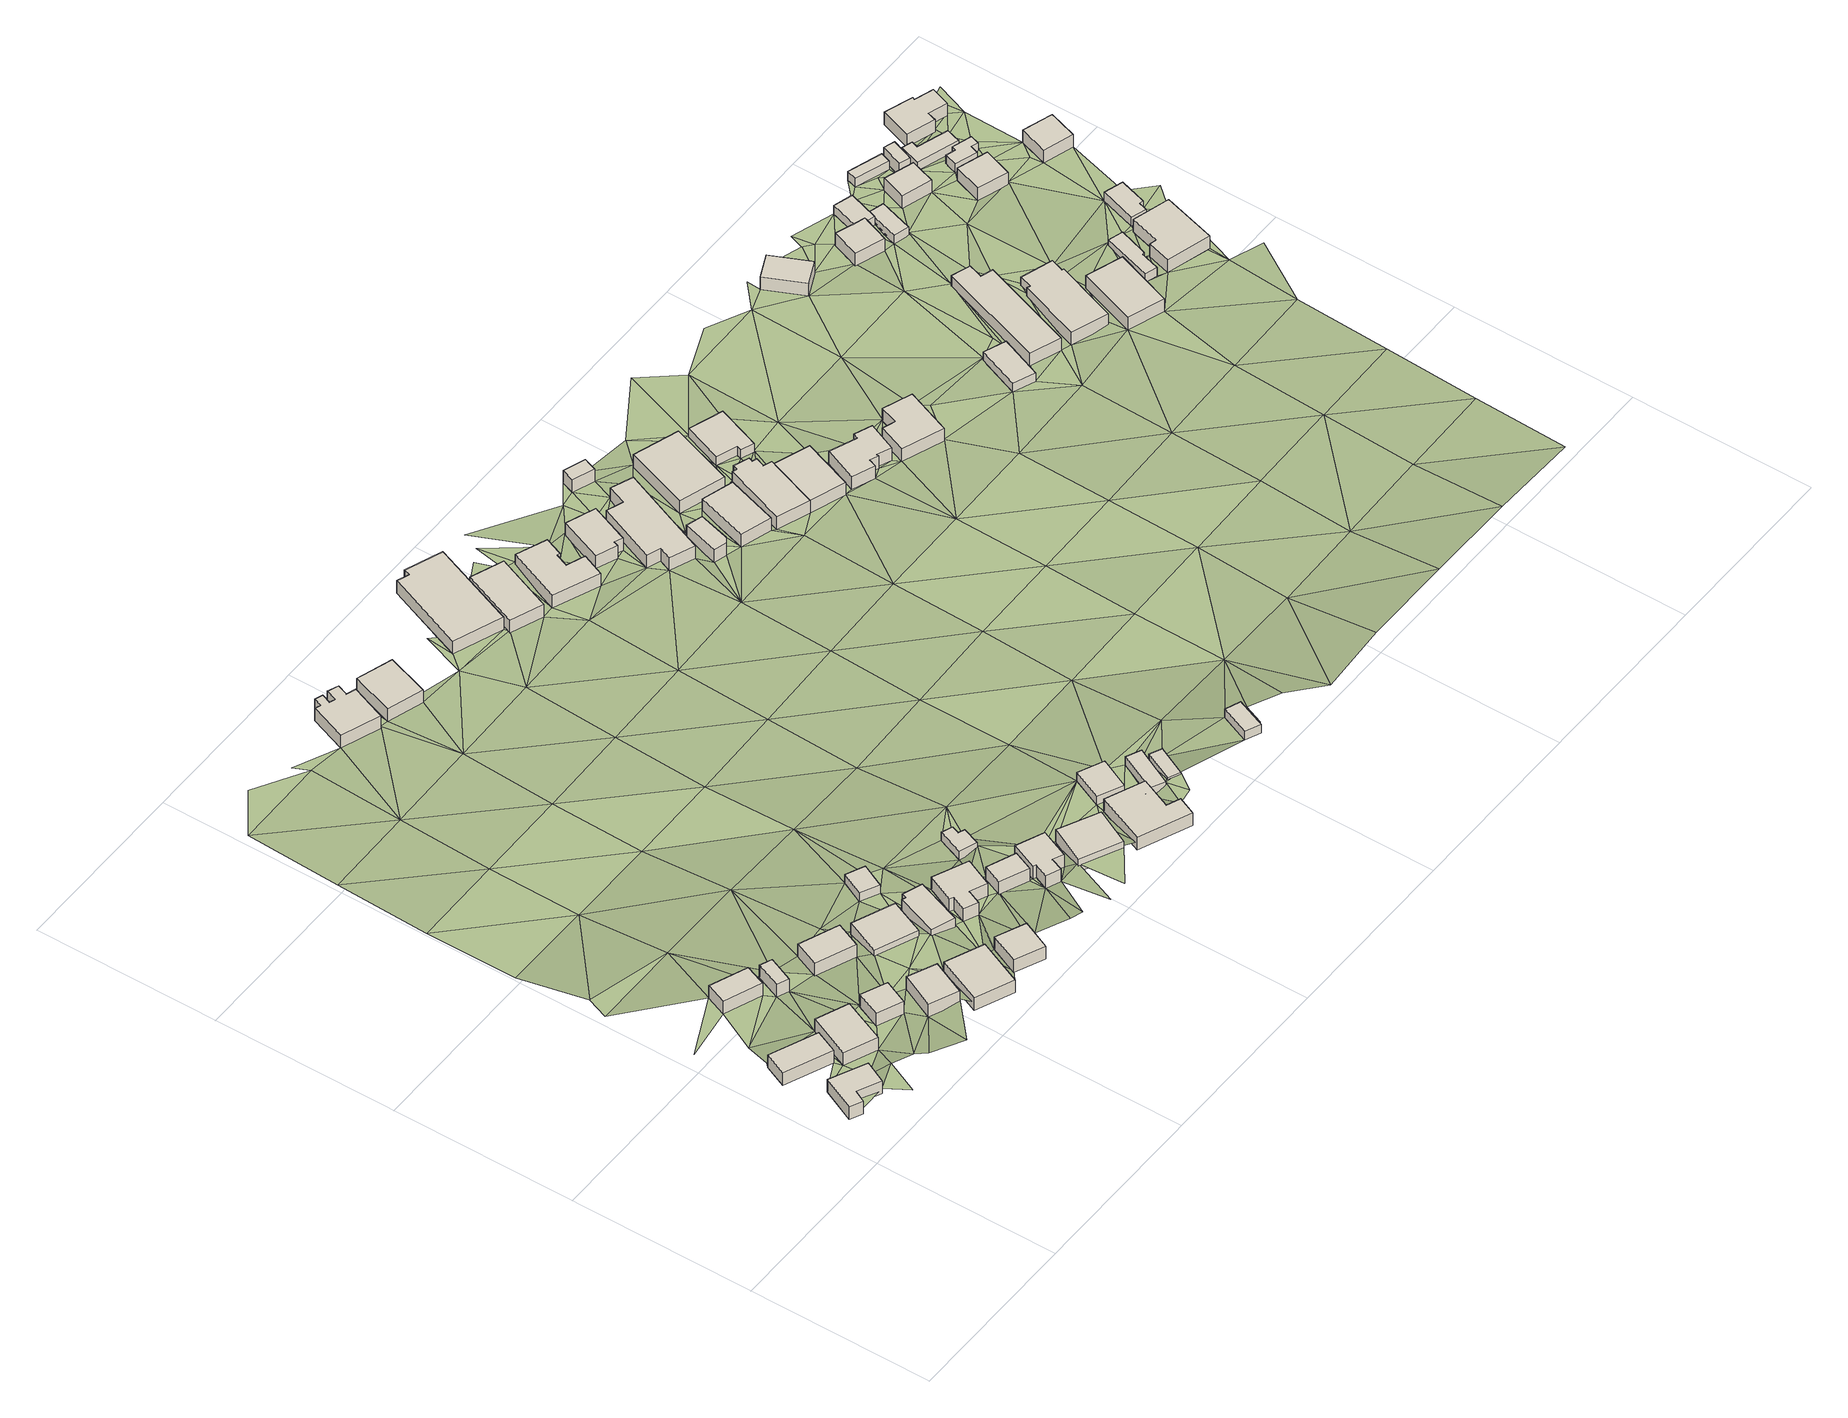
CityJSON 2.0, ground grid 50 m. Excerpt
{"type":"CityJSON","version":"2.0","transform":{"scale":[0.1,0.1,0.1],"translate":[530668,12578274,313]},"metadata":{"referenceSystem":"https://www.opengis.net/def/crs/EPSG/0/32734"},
"CityObjects":{
"building1":{"type":"Building","attributes":{"address":"37 Liedeman Street Mamre 7347 Cape Town","building":"house","building:levels":"1","building_height":4.1,"plus_code":"4FRWFFQF+PRJ","ground_height":181.55,"roof_height":185.65},"geometry":[{"type":"Solid","lod":"1","boundaries":[[[[0,1,2,3]],[[1,4,5,2]],[[4,6,7,5]],[[6,8,9,7]],[[8,10,11,9]],[[10,0,3,11]],[[3,2,5,7,9,11]],[[10,8,6,4,1,0]]]]}]},
"building2":{"type":"Building","attributes":{"address":"Kaap Street Mamre 7347 Cape Town","building":"garage","building:levels":"1","building_height":4.1,"plus_code":"4FRWFFQF+QRR","ground_height":181.55,"roof_height":185.65},"geometry":[{"type":"Solid","lod":"1","boundaries":[[[[12,13,14,15]],[[13,16,17,14]],[[16,18,19,17]],[[18,12,15,19]],[[15,14,17,19]],[[18,16,13,12]]]]}]},
"building3":{"type":"Building","attributes":{"address":"3 Kaap Street Mamre 7347 Cape Town","building":"house","building:levels":"1","building_height":4.1,"plus_code":"4FRWFFQF+QVF","ground_height":181.55,"roof_height":185.65},"geometry":[{"type":"Solid","lod":"1","boundaries":[[[[20,21,22,23]],[[21,24,25,22]],[[24,26,27,25]],[[26,20,23,27]],[[23,22,25,27]],[[26,24,21,20]]]]}]},
"building4":{"type":"Building","attributes":{"address":"Mamre 7347 Cape Town","building":"house","building:levels":"1","building_height":4.1,"plus_code":"4FRWFFQF+VVJ","ground_height":179.73,"roof_height":183.83},"geometry":[{"type":"Solid","lod":"1","boundaries":[[[[28,29,30,31]],[[29,32,33,30]],[[32,34,35,33]],[[34,28,31,35]],[[31,30,33,35]],[[34,32,29,28]]]]}]},
"building5":{"type":"Building","attributes":{"address":"4 Kaap Street Mamre 7347 Cape Town","building":"house","building:levels":"1","building_height":4.1,"plus_code":"4FRWFFQF+QWF","ground_height":181,"roof_height":185.1},"geometry":[{"type":"Solid","lod":"1","boundaries":[[[[36,37,38,39]],[[37,40,41,38]],[[40,42,43,41]],[[42,36,39,43]],[[39,38,41,43]],[[42,40,37,36]]]]}]},
"building6":{"type":"Building","attributes":{"address":"Mamre 7347 Cape Town","building":"house","building:levels":"1","building_height":4.1,"plus_code":"4FRWFFQF+VV9","ground_height":179.73,"roof_height":183.83},"geometry":[{"type":"Solid","lod":"1","boundaries":[[[[44,45,46,47]],[[45,48,49,46]],[[48,50,51,49]],[[50,44,47,51]],[[47,46,49,51]],[[50,48,45,44]]]]}]},
"building7":{"type":"Building","attributes":{"address":"5 Kaap Street Mamre 7347 Cape Town","building":"house","building:levels":"1","building_height":4.1,"plus_code":"4FRWFFQF+PXV","ground_height":181,"roof_height":185.1},"geometry":[{"type":"Solid","lod":"1","boundaries":[[[[52,53,54,55]],[[53,56,57,54]],[[56,58,59,57]],[[58,52,55,59]],[[55,54,57,59]],[[58,56,53,52]]]]}]},
"building8":{"type":"Building","attributes":{"address":"Mamre 7347 Cape Town","building":"house","building:levels":"1","building_height":4.1,"plus_code":"4FRWFFQF+RXR","ground_height":179.21,"roof_height":183.31},"geometry":[{"type":"Solid","lod":"1","boundaries":[[[[60,61,62,63]],[[61,64,65,62]],[[64,66,67,65]],[[66,60,63,67]],[[63,62,65,67]],[[66,64,61,60]]]]}]},
"building9":{"type":"Building","attributes":{"address":"6 Kaap Street Mamre 7347 Cape Town","building":"house","building:levels":"1","building_height":4.1,"plus_code":"4FRWFFQG+P2C","ground_height":179.94,"roof_height":184.04},"geometry":[{"type":"Solid","lod":"1","boundaries":[[[[68,69,70,71]],[[69,72,73,70]],[[72,74,75,73]],[[74,68,71,75]],[[71,70,73,75]],[[74,72,69,68]]]]}]},
"building10":{"type":"Building","attributes":{"address":"Mamre 7347 Cape Town","building":"house","building:levels":"1","building_height":4.1,"plus_code":"4FRWFFQG+R2F","ground_height":178.13,"roof_height":182.23},"geometry":[{"type":"Solid","lod":"1","boundaries":[[[[76,77,78,79]],[[77,80,81,78]],[[80,82,83,81]],[[82,76,79,83]],[[79,78,81,83]],[[82,80,77,76]]]]}]},
"building11":{"type":"Building","attributes":{"address":"7 Kaap Street Mamre 7347 Cape Town","building":"house","building:levels":"1","building_height":4.1,"plus_code":"4FRWFFQG+P36","ground_height":182.04,"roof_height":186.14},"geometry":[{"type":"Solid","lod":"1","boundaries":[[[[84,85,86,87]],[[85,88,89,86]],[[88,90,91,89]],[[90,84,87,91]],[[87,86,89,91]],[[90,88,85,84]]]]}]},
"building12":{"type":"Building","attributes":{"address":"Mamre 7347 Cape Town","building":"house","building:levels":"1","building_height":4.1,"plus_code":"4FRWFFQG+R32","ground_height":178.13,"roof_height":182.23},"geometry":[{"type":"Solid","lod":"1","boundaries":[[[[92,93,94,95]],[[93,96,97,94]],[[96,98,99,97]],[[98,100,101,99]],[[100,102,103,101]],[[102,92,95,103]],[[95,94,97,99,101,103]],[[102,100,98,96,93,92]]]]}]},
"building13":{"type":"Building","attributes":{"building":"cabin","building:levels":"1","building_height":2.8,"plus_code":"4FRWFFQG+V36","ground_height":178.13,"roof_height":180.93},"geometry":[{"type":"Solid","lod":"1","boundaries":[[[[104,105,106,107]],[[105,108,109,106]],[[108,110,111,109]],[[110,104,107,111]],[[107,106,109,111]],[[110,108,105,104]]]]}]},
"building14":{"type":"Building","attributes":{"address":"Mamre 7347 Cape Town","building":"house","building:levels":"1","building_height":4.1,"plus_code":"4FRWFFQG+Q4R","ground_height":179.94,"roof_height":184.04},"geometry":[{"type":"Solid","lod":"1","boundaries":[[[[112,113,114,115]],[[113,116,117,114]],[[116,118,119,117]],[[118,120,121,119]],[[120,122,123,121]],[[122,124,125,123]],[[124,126,127,125]],[[126,112,115,127]],[[115,114,117,119,121,123,125,127]],[[126,124,122,120,118,116,113,112]]]]}]},
"building15":{"type":"Building","attributes":{"address":"Mamre 7347 Cape Town","building":"house","building:levels":"1","building_height":4.1,"plus_code":"4FRWFFQG+Q4H","ground_height":179.26,"roof_height":183.36},"geometry":[{"type":"Solid","lod":"1","boundaries":[[[[128,129,130,131]],[[129,132,133,130]],[[132,134,135,133]],[[134,128,131,135]],[[131,130,133,135]],[[134,132,129,128]]]]}]},
"building16":{"type":"Building","attributes":{"address":"5 Louwskloof Road Mamre 7347 Cape Town","building":"house","building:levels":"1","building_height":4.1,"plus_code":"4FRWFFRF+8XF","ground_height":178.26,"roof_height":182.36},"geometry":[{"type":"Solid","lod":"1","boundaries":[[[[136,137,138,139]],[[137,140,141,138]],[[140,142,143,141]],[[142,144,145,143]],[[144,146,147,145]],[[146,148,149,147]],[[148,150,151,149]],[[150,152,153,151]],[[152,154,155,153]],[[154,156,157,155]],[[156,158,159,157]],[[158,136,139,159]],[[139,138,141,143,145,147,149,151,153,155,157,159]],[[158,156,154,152,150,148,146,144,142,140,137,136]]]]}]},
"building17":{"type":"Building","attributes":{"address":"Mamre 7347 Cape Town","building":"house","building:levels":"1","building_height":4.1,"plus_code":"4FRWFFQG+Q58","ground_height":179.26,"roof_height":183.36},"geometry":[{"type":"Solid","lod":"1","boundaries":[[[[160,161,162,163]],[[161,164,165,162]],[[164,166,167,165]],[[166,168,169,167]],[[168,170,171,169]],[[170,172,173,171]],[[172,174,175,173]],[[174,160,163,175]],[[163,162,165,167,169,171,173,175]],[[174,172,170,168,166,164,161,160]]]]}]},
"building18":{"type":"Building","attributes":{"building":"cabin","building:levels":"1","building_height":2.8,"plus_code":"4FRWFFQG+R5C","ground_height":177.28,"roof_height":180.08},"geometry":[{"type":"Solid","lod":"1","boundaries":[[[[176,177,178,179]],[[177,180,181,178]],[[180,182,183,181]],[[182,184,185,183]],[[184,186,187,185]],[[186,176,179,187]],[[179,178,181,183,185,187]],[[186,184,182,180,177,176]]]]}]},
"building19":{"type":"Building","attributes":{"address":"6 Louwskloof Road Mamre 7347 Cape Town","building":"house","building:levels":"1","building_height":4.1,"plus_code":"4FRWFFRG+827","ground_height":178.97,"roof_height":183.07},"geometry":[{"type":"Solid","lod":"1","boundaries":[[[[188,189,190,191]],[[189,192,193,190]],[[192,194,195,193]],[[194,188,191,195]],[[191,190,193,195]],[[194,192,189,188]]]]}]},
"building20":{"type":"Building","attributes":{"address":"Mamre 7347 Cape Town","building":"house","building:levels":"1","building_height":4.1,"plus_code":"4FRWFFQG+P6P","ground_height":179.15,"roof_height":183.25},"geometry":[{"type":"Solid","lod":"1","boundaries":[[[[196,197,198,199]],[[197,200,201,198]],[[200,202,203,201]],[[202,196,199,203]],[[199,198,201,203]],[[202,200,197,196]]]]}]},
"building21":{"type":"Building","attributes":{"address":"Mamre 7347 Cape Town","building":"house","building:levels":"1","building_height":4.1,"plus_code":"4FRWFFQG+P78","ground_height":179.15,"roof_height":183.25},"geometry":[{"type":"Solid","lod":"1","boundaries":[[[[204,205,206,207]],[[205,208,209,206]],[[208,210,211,209]],[[210,212,213,211]],[[212,214,215,213]],[[214,204,207,215]],[[207,206,209,211,213,215]],[[214,212,210,208,205,204]]]]}]},
"building22":{"type":"Building","attributes":{"building":"cabin","building:levels":"1","building_height":2.8,"plus_code":"4FRWFFQG+Q86","ground_height":179.15,"roof_height":181.95},"geometry":[{"type":"Solid","lod":"1","boundaries":[[[[216,217,218,219]],[[217,220,221,218]],[[220,222,223,221]],[[222,216,219,223]],[[219,218,221,223]],[[222,220,217,216]]]]}]},
"building23":{"type":"Building","attributes":{"address":"8 Louwskloof Road Mamre 7347 Cape Town","building":"house","building:levels":"1","building_height":4.1,"plus_code":"4FRWFFRG+84H","ground_height":180.03,"roof_height":184.13},"geometry":[{"type":"Solid","lod":"1","boundaries":[[[[224,225,226,227]],[[225,228,229,226]],[[228,230,231,229]],[[230,232,233,231]],[[232,234,235,233]],[[234,224,227,235]],[[227,226,229,231,233,235]],[[234,232,230,228,225,224]]]]}]},
"building24":{"type":"Building","attributes":{"building":"cabin","building:levels":"1","building_height":2.8,"plus_code":"4FRWFFQG+P8X","ground_height":179.15,"roof_height":181.95},"geometry":[{"type":"Solid","lod":"1","boundaries":[[[[236,237,238,239]],[[237,240,241,238]],[[240,242,243,241]],[[242,236,239,243]],[[239,238,241,243]],[[242,240,237,236]]]]}]},
"building25":{"type":"Building","attributes":{"building":"cabin","building:levels":"1","building_height":2.8,"plus_code":"4FRWFFQG+P9J","ground_height":178.7,"roof_height":181.5},"geometry":[{"type":"Solid","lod":"1","boundaries":[[[[244,245,246,247]],[[245,248,249,246]],[[248,250,251,249]],[[250,244,247,251]],[[247,246,249,251]],[[250,248,245,244]]]]}]},
"building26":{"type":"Building","attributes":{"address":"9 Louwskloof Road Mamre 7347 Cape Town","building":"house","building:levels":"1","building_height":4.1,"plus_code":"4FRWFFRG+75W","ground_height":179.29,"roof_height":183.39},"geometry":[{"type":"Solid","lod":"1","boundaries":[[[[252,253,254,255]],[[253,256,257,254]],[[256,258,259,257]],[[258,252,255,259]],[[255,254,257,259]],[[258,256,253,252]]]]}]},
"building27":{"type":"Building","attributes":{"address":"10 Louwskloof Road Mamre 7347 Cape Town","building":"house","building:levels":"1","building_height":4.1,"plus_code":"4FRWFFRG+76G","ground_height":179.29,"roof_height":183.39},"geometry":[{"type":"Solid","lod":"1","boundaries":[[[[260,261,262,263]],[[261,264,265,262]],[[264,266,267,265]],[[266,268,269,267]],[[268,270,271,269]],[[270,272,273,271]],[[272,274,275,273]],[[274,260,263,275]],[[263,262,265,267,269,271,273,275]],[[274,272,270,268,266,264,261,260]]]]}]},
"building28":{"type":"Building","attributes":{"building":"cabin","building:levels":"1","building_height":2.8,"plus_code":"4FRWFFQG+PC5","ground_height":181.6,"roof_height":184.4},"geometry":[{"type":"Solid","lod":"1","boundaries":[[[[276,277,278,279]],[[277,280,281,278]],[[280,282,283,281]],[[282,276,279,283]],[[279,278,281,283]],[[282,280,277,276]]]]}]},
"building29":{"type":"Building","attributes":{"address":"11 Louwskloof Road Mamre 7347 Cape Town","building":"house","building:levels":"1","building_height":4.1,"plus_code":"4FRWFFRG+779","ground_height":180.46,"roof_height":184.56},"geometry":[{"type":"Solid","lod":"1","boundaries":[[[[284,285,286,287]],[[285,288,289,286]],[[288,290,291,289]],[[290,292,293,291]],[[292,294,295,293]],[[294,284,287,295]],[[287,286,289,291,293,295]],[[294,292,290,288,285,284]]]]}]},
"building30":{"type":"Building","attributes":{"address":"12 Louwskloof Road Mamre 7347 Cape Town","building":"house","building:levels":"1","building_height":4.1,"plus_code":"4FRWFFRG+68X","ground_height":180.46,"roof_height":184.56},"geometry":[{"type":"Solid","lod":"1","boundaries":[[[[296,297,298,299]],[[297,300,301,298]],[[300,302,303,301]],[[302,304,305,303]],[[304,306,307,305]],[[306,308,309,307]],[[308,310,311,309]],[[310,296,299,311]],[[299,298,301,303,305,307,309,311]],[[310,308,306,304,302,300,297,296]]]]}]},
"building31":{"type":"Building","attributes":{"address":"Louwskloof Road Mamre 7347 Cape Town","building":"yes","building:levels":"1","building_height":4.1,"plus_code":"4FRWFFRG+59V","ground_height":179.22,"roof_height":183.32},"geometry":[{"type":"Solid","lod":"1","boundaries":[[[[312,313,314,315]],[[313,316,317,314]],[[316,318,319,317]],[[318,320,321,319]],[[320,312,315,321]],[[315,314,317,319,321]],[[320,318,316,313,312]]]]}]},
"building32":{"type":"Building","attributes":{"address":"Louwskloof Road Mamre 7347 Cape Town","building":"yes","building:levels":"1","building_height":4.1,"plus_code":"4FRWFFRG+896","ground_height":181.33,"roof_height":185.43},"geometry":[{"type":"Solid","lod":"1","boundaries":[[[[322,323,324,325]],[[323,326,327,324]],[[326,328,329,327]],[[328,322,325,329]],[[325,324,327,329]],[[328,326,323,322]]]]}]},
"building33":{"type":"Building","attributes":{"address":"13 Louwskloof Road Mamre 7347 Cape Town","building":"house","building:levels":"1","building_height":4.1,"plus_code":"4FRWFFRG+5CJ","ground_height":180.28,"roof_height":184.38},"geometry":[{"type":"Solid","lod":"1","boundaries":[[[[330,331,332,333]],[[331,334,335,332]],[[334,336,337,335]],[[336,330,333,337]],[[333,332,335,337]],[[336,334,331,330]]]]}]},
"building34":{"type":"Building","attributes":{"address":"Mamre 7347 Cape Town","building":"house","building:levels":"1","building_height":4.1,"plus_code":"4FRWFFRG+7C3","ground_height":181.33,"roof_height":185.43},"geometry":[{"type":"Solid","lod":"1","boundaries":[[[[338,339,340,341]],[[339,342,343,340]],[[342,344,345,343]],[[344,338,341,345]],[[341,340,343,345]],[[344,342,339,338]]]]}]},
"building35":{"type":"Building","attributes":{"address":"14 Louwskloof Road Mamre 7347 Cape Town","building":"house","building:levels":"1","building_height":4.1,"plus_code":"4FRWFFRG+5CH","ground_height":180.28,"roof_height":184.38},"geometry":[{"type":"Solid","lod":"1","boundaries":[[[[346,347,348,349]],[[347,350,351,348]],[[350,352,353,351]],[[352,354,355,353]],[[354,356,357,355]],[[356,358,359,357]],[[358,360,361,359]],[[360,362,363,361]],[[362,364,365,363]],[[364,366,367,365]],[[366,346,349,367]],[[349,348,351,353,355,357,359,361,363,365,367]],[[366,364,362,360,358,356,354,352,350,347,346]]]]}]},
"building36":{"type":"Building","attributes":{"address":"15 Louwskloof Road Mamre 7347 Cape Town","building":"house","building:levels":"1","building_height":4.1,"plus_code":"4FRWFFRG+5F4","ground_height":180.28,"roof_height":184.38},"geometry":[{"type":"Solid","lod":"1","boundaries":[[[[346,366,367,349]],[[366,368,369,367]],[[368,370,371,369]],[[370,346,349,371]],[[349,367,369,371]],[[370,368,366,346]]]]}]},
"building37":{"type":"Building","attributes":{"address":"Louwskloof Road Mamre 7347 Cape Town","building":"cabin","building:levels":"1","building_height":2.8,"plus_code":"4FRWFFRG+6FW","ground_height":181.33,"roof_height":184.13},"geometry":[{"type":"Solid","lod":"1","boundaries":[[[[372,373,374,375]],[[373,376,377,374]],[[376,378,379,377]],[[378,380,381,379]],[[380,382,383,381]],[[382,372,375,383]],[[375,374,377,379,381,383]],[[382,380,378,376,373,372]]]]}]},
"building38":{"type":"Building","attributes":{"address":"16 Louwskloof Road Mamre 7347 Cape Town","building":"house","building:levels":"1","building_height":4.1,"plus_code":"4FRWFFRG+4GP","ground_height":180.57,"roof_height":184.67},"geometry":[{"type":"Solid","lod":"1","boundaries":[[[[384,385,386,387]],[[385,388,389,386]],[[388,390,391,389]],[[390,392,393,391]],[[392,394,395,393]],[[394,396,397,395]],[[396,398,399,397]],[[398,400,401,399]],[[400,402,403,401]],[[402,384,387,403]],[[387,386,389,391,393,395,397,399,401,403]],[[402,400,398,396,394,392,390,388,385,384]]]]}]},
"building39":{"type":"Building","attributes":{"address":"17 Louwskloof Road Mamre 7347 Cape Town","building":"house","building:levels":"1","building_height":4.1,"plus_code":"4FRWFFRG+4HH","ground_height":180.57,"roof_height":184.67},"geometry":[{"type":"Solid","lod":"1","boundaries":[[[[404,405,406,407]],[[405,408,409,406]],[[408,410,411,409]],[[410,412,413,411]],[[412,414,415,413]],[[414,404,407,415]],[[407,406,409,411,413,415]],[[414,412,410,408,405,404]]]]}]},
"building40":{"type":"Building","attributes":{"address":"19 Louwskloof Road Mamre 7347 Cape Town","building":"cabin","building:levels":"1","building_height":2.8,"plus_code":"4FRWFFRG+3PV","ground_height":181.41,"roof_height":184.21},"geometry":[{"type":"Solid","lod":"1","boundaries":[[[[416,417,418,419]],[[417,420,421,418]],[[420,422,423,421]],[[422,416,419,423]],[[419,418,421,423]],[[422,420,417,416]]]]}]},
"building41":{"type":"Building","attributes":{"address":"46 Frans Street Mamre 7347 Cape Town","building":"house","building:levels":"1","building_height":4.1,"plus_code":"4FRWFFRG+8M5","ground_height":182.83,"roof_height":186.93},"geometry":[{"type":"Solid","lod":"1","boundaries":[[[[424,425,426,427]],[[425,428,429,426]],[[428,430,431,429]],[[430,424,427,431]],[[427,426,429,431]],[[430,428,425,424]]]]}]},
"building42":{"type":"Building","attributes":{"address":"20 Louwskloof Road Mamre 7347 Cape Town","building":"house","building:levels":"1","building_height":4.1,"plus_code":"4FRWFFRG+4QF","ground_height":181.41,"roof_height":185.51},"geometry":[{"type":"Solid","lod":"1","boundaries":[[[[432,433,434,435]],[[433,436,437,434]],[[436,438,439,437]],[[438,440,441,439]],[[440,442,443,441]],[[442,432,435,443]],[[435,434,437,439,441,443]],[[442,440,438,436,433,432]]]]}]},
"building43":{"type":"Building","attributes":{"address":"21 Louwskloof Road Mamre 7347 Cape Town","building":"house","building:levels":"1","building_height":4.1,"plus_code":"4FRWFFRG+3RV","ground_height":181.41,"roof_height":185.51},"geometry":[{"type":"Solid","lod":"1","boundaries":[[[[444,445,446,447]],[[445,448,449,446]],[[448,450,451,449]],[[450,452,453,451]],[[452,454,455,453]],[[454,456,457,455]],[[456,458,459,457]],[[458,444,447,459]],[[447,446,449,451,453,455,457,459]],[[458,456,454,452,450,448,445,444]]]]}]},
"building44":{"type":"Building","attributes":{"address":"44 Frans Street Mamre 7347 Cape Town","building":"house","building:levels":"1","building_height":4.1,"plus_code":"4FRWFFRG+7QF","ground_height":182.72,"roof_height":186.82},"geometry":[{"type":"Solid","lod":"1","boundaries":[[[[460,461,462,463]],[[461,464,465,462]],[[464,466,467,465]],[[466,468,469,467]],[[468,470,471,469]],[[470,460,463,471]],[[463,462,465,467,469,471]],[[470,468,466,464,461,460]]]]}]},
"building45":{"type":"Building","attributes":{"address":"22 Louwskloof Road Mamre 7347 Cape Town","building":"house","building:levels":"1","building_height":4.1,"plus_code":"4FRWFFRG+3V2","ground_height":182.86,"roof_height":186.96},"geometry":[{"type":"Solid","lod":"1","boundaries":[[[[472,473,474,475]],[[473,476,477,474]],[[476,478,479,477]],[[478,472,475,479]],[[475,474,477,479]],[[478,476,473,472]]]]}]},
"building46":{"type":"Building","attributes":{"address":"Frans Street Mamre 7347 Cape Town","building":"cabin","building:levels":"1","building_height":2.8,"plus_code":"4FRWFFRG+7RR","ground_height":183.35,"roof_height":186.15},"geometry":[{"type":"Solid","lod":"1","boundaries":[[[[480,481,482,483]],[[481,484,485,482]],[[484,486,487,485]],[[486,488,489,487]],[[488,490,491,489]],[[490,480,483,491]],[[483,482,485,487,489,491]],[[490,488,486,484,481,480]]]]}]},
"building47":{"type":"Building","attributes":{"address":"Frans Street Mamre 7347 Cape Town","building":"cabin","building:levels":"1","building_height":2.8,"plus_code":"4FRWFFRG+7R7","ground_height":182.72,"roof_height":185.52},"geometry":[{"type":"Solid","lod":"1","boundaries":[[[[492,493,494,495]],[[493,496,497,494]],[[496,498,499,497]],[[498,492,495,499]],[[495,494,497,499]],[[498,496,493,492]]]]}]},
"building48":{"type":"Building","attributes":{"address":"Louwskloof Road Mamre 7347 Cape Town","building":"cabin","building:levels":"1","building_height":2.8,"plus_code":"4FRWFFRG+3WJ","ground_height":182.86,"roof_height":185.66},"geometry":[{"type":"Solid","lod":"1","boundaries":[[[[500,501,502,503]],[[501,504,505,502]],[[504,506,507,505]],[[506,508,509,507]],[[508,510,511,509]],[[510,500,503,511]],[[503,502,505,507,509,511]],[[510,508,506,504,501,500]]]]}]},
"building49":{"type":"Building","attributes":{"address":"Frans Street Mamre 7347 Cape Town","building":"yes","building:levels":"1","building_height":4.1,"plus_code":"4FRWFFRG+7VC","ground_height":183.81,"roof_height":187.91},"geometry":[{"type":"Solid","lod":"1","boundaries":[[[[512,513,514,515]],[[513,516,517,514]],[[516,518,519,517]],[[518,512,515,519]],[[515,514,517,519]],[[518,516,513,512]]]]}]},
"building50":{"type":"Building","attributes":{"building":"cabin","building:levels":"1","building_height":2.8,"plus_code":"4FRWFFRG+8V6","ground_height":184.13,"roof_height":186.93},"geometry":[{"type":"Solid","lod":"1","boundaries":[[[[520,521,522,523]],[[521,524,525,522]],[[524,526,527,525]],[[526,520,523,527]],[[523,522,525,527]],[[526,524,521,520]]]]}]},
"building51":{"type":"Building","attributes":{"address":"23 Louwskloof Road Mamre 7347 Cape Town","building":"house","building:levels":"1","building_height":4.1,"plus_code":"4FRWFFRG+3W5","ground_height":183.98,"roof_height":188.08},"geometry":[{"type":"Solid","lod":"1","boundaries":[[[[528,529,530,531]],[[529,532,533,530]],[[532,534,535,533]],[[534,536,537,535]],[[536,538,539,537]],[[538,528,531,539]],[[531,530,533,535,537,539]],[[538,536,534,532,529,528]]]]}]},
"building52":{"type":"Building","attributes":{"address":"Denne Crescent Mamre 7347 Cape Town","building":"yes","building:levels":"1","building_height":4.1,"plus_code":"4FRWFFRG+7VW","ground_height":184.13,"roof_height":188.23},"geometry":[{"type":"Solid","lod":"1","boundaries":[[[[540,541,542,543]],[[541,544,545,542]],[[544,546,547,545]],[[546,540,543,547]],[[543,542,545,547]],[[546,544,541,540]]]]}]},
"building53":{"type":"Building","attributes":{"address":"40 Frans Street Mamre 7347 Cape Town","building":"house","building:levels":"1","building_height":4.1,"plus_code":"4FRWFFRG+6WF","ground_height":183.81,"roof_height":187.91},"geometry":[{"type":"Solid","lod":"1","boundaries":[[[[548,549,550,551]],[[549,552,553,550]],[[552,554,555,553]],[[554,548,551,555]],[[551,550,553,555]],[[554,552,549,548]]]]}]},
"building54":{"type":"Building","attributes":{"building":"cabin","building:levels":"1","building_height":2.8,"plus_code":"4FRWFFRG+4X6","ground_height":184.77,"roof_height":187.57},"geometry":[{"type":"Solid","lod":"1","boundaries":[[[[556,557,558,559]],[[557,560,561,558]],[[560,562,563,561]],[[562,564,565,563]],[[564,566,567,565]],[[566,556,559,567]],[[559,558,561,563,565,567]],[[566,564,562,560,557,556]]]]}]},
"building55":{"type":"Building","attributes":{"building":"cabin","building:levels":"1","building_height":2.8,"plus_code":"4FRWFFRG+7WJ","ground_height":184.13,"roof_height":186.93},"geometry":[{"type":"Solid","lod":"1","boundaries":[[[[568,569,570,571]],[[569,572,573,570]],[[572,574,575,573]],[[574,576,577,575]],[[576,578,579,577]],[[578,568,571,579]],[[571,570,573,575,577,579]],[[578,576,574,572,569,568]]]]}]},
"building56":{"type":"Building","attributes":{"building":"cabin","building:levels":"1","building_height":2.8,"plus_code":"4FRWFFRG+7W4","ground_height":183.81,"roof_height":186.61},"geometry":[{"type":"Solid","lod":"1","boundaries":[[[[580,581,582,583]],[[581,584,585,582]],[[584,586,587,585]],[[586,588,589,587]],[[588,590,591,589]],[[590,592,593,591]],[[592,594,595,593]],[[594,580,583,595]],[[583,582,585,587,589,591,593,595]],[[594,592,590,588,586,584,581,580]]]]}]},
"building57":{"type":"Building","attributes":{"address":"19 Denne Crescent Mamre 7347 Cape Town","building":"house","building:levels":"1","building_height":4.1,"plus_code":"4FRWFFRG+8W5","ground_height":184.13,"roof_height":188.23},"geometry":[{"type":"Solid","lod":"1","boundaries":[[[[596,597,598,599]],[[597,600,601,598]],[[600,602,603,601]],[[602,604,605,603]],[[604,606,607,605]],[[606,608,609,607]],[[608,610,611,609]],[[610,596,599,611]],[[599,598,601,603,605,607,609,611]],[[610,608,606,604,602,600,597,596]]]]}]},
"building58":{"type":"Building","attributes":{"address":"38 Frans Street Mamre 7347 Cape Town","building":"house","building:levels":"1","building_height":4.1,"plus_code":"4FRWFFRG+6X5","ground_height":184.86,"roof_height":188.96},"geometry":[{"type":"Solid","lod":"1","boundaries":[[[[612,613,614,615]],[[613,616,617,614]],[[616,618,619,617]],[[618,612,615,619]],[[615,614,617,619]],[[618,616,613,612]]]]}]},
"terrain1":{"type":"TINRelief","geometry":[{"type":"CompositeSurface","lod":"1","boundaries":[[[620,621,622]],[[623,8,26]],[[623,26,12]],[[622,624,625]],[[626,13,627]],[[622,625,8]],[[24,628,627]],[[13,12,26]],[[26,8,20]],[[627,13,24]],[[20,8,625]],[[24,13,26]],[[34,629,28]],[[20,625,630]],[[628,29,28]],[[628,24,44]],[[631,632,633]],[[628,44,29]],[[634,20,630]],[[630,635,52]],[[20,636,21]],[[34,633,632]],[[20,634,636]],[[21,45,24]],[[52,635,637]],[[638,639,631]],[[44,24,45]],[[634,630,52]],[[636,640,21]],[[21,640,45]],[[641,639,638]],[[29,44,50]],[[32,633,34]],[[29,50,32]],[[638,631,633]],[[642,52,637]],[[643,45,640]],[[50,48,32]],[[634,52,58]],[[633,32,48]],[[48,45,643]],[[37,634,58]],[[644,641,645]],[[37,61,640]],[[61,643,640]],[[66,48,643]],[[645,641,638]],[[646,37,58]],[[642,647,648]],[[646,649,37]],[[646,58,56]],[[61,37,649]],[[56,642,648]],[[633,48,650]],[[651,652,644]],[[56,648,646]],[[48,66,650]],[[633,650,638]],[[645,651,644]],[[653,66,64]],[[654,61,649]],[[655,649,646]],[[648,656,646]],[[654,64,61]],[[72,657,658]],[[650,66,653]],[[654,653,64]],[[659,660,652]],[[646,656,655]],[[645,638,661]],[[648,72,656]],[[651,659,652]],[[90,72,658]],[[661,638,650]],[[654,105,653]],[[656,72,662]],[[656,102,655]],[[72,90,124]],[[105,654,76]],[[651,645,663]],[[104,650,653]],[[122,662,72]],[[76,655,102]],[[85,664,88]],[[653,105,104]],[[90,88,124]],[[72,124,122]],[[663,645,661]],[[662,122,118]],[[76,102,98]],[[659,651,136]],[[105,76,108]],[[98,102,100]],[[76,98,108]],[[118,122,120]],[[118,665,662]],[[659,136,666]],[[88,664,667]],[[108,98,665]],[[667,124,88]],[[665,118,116]],[[668,661,650]],[[112,126,124]],[[651,663,669]],[[668,650,104]],[[670,136,651]],[[665,671,108]],[[664,672,174]],[[667,112,124]],[[108,671,110]],[[665,116,671]],[[670,651,669]],[[664,174,667]],[[104,110,668]],[[672,673,174]],[[112,667,674]],[[663,661,675]],[[674,113,112]],[[110,671,668]],[[116,176,671]],[[116,113,176]],[[667,174,129]],[[174,673,160]],[[675,661,668]],[[129,174,170]],[[188,670,669]],[[174,172,170]],[[113,674,676]],[[132,129,170]],[[176,186,671]],[[160,677,678]],[[679,669,663]],[[168,674,132]],[[176,113,676]],[[670,188,680]],[[168,676,674]],[[168,132,170]],[[189,188,669]],[[160,164,161]],[[671,681,668]],[[164,160,678]],[[679,663,675]],[[188,194,680]],[[186,681,671]],[[682,676,168]],[[683,678,684]],[[685,164,678]],[[676,682,180]],[[682,168,166]],[[184,182,180]],[[686,189,669]],[[164,685,166]],[[675,668,687]],[[186,184,681]],[[669,679,688]],[[681,184,180]],[[192,189,689]],[[688,686,669]],[[689,189,686]],[[687,668,681]],[[682,217,180]],[[683,690,200]],[[675,691,679]],[[682,166,217]],[[685,217,166]],[[180,217,681]],[[220,685,200]],[[687,691,675]],[[200,690,214]],[[217,685,220]],[[692,686,232]],[[220,200,214]],[[693,688,679]],[[686,688,694]],[[232,686,234]],[[692,232,695]],[[687,681,696]],[[679,691,693]],[[222,220,214]],[[696,681,217]],[[214,212,222]],[[237,697,698]],[[686,694,234]],[[232,699,695]],[[212,697,237]],[[237,698,700]],[[256,694,688]],[[700,698,701]],[[702,691,687]],[[703,688,693]],[[236,222,212]],[[236,212,237]],[[703,256,688]],[[216,222,236]],[[217,216,696]],[[704,700,701]],[[687,696,702]],[[704,705,700]],[[705,706,700]],[[694,707,234]],[[242,700,706]],[[708,693,691]],[[234,707,709]],[[708,691,702]],[[248,242,706]],[[264,256,703]],[[709,710,234]],[[711,216,236]],[[704,276,248]],[[236,242,711]],[[216,712,696]],[[256,264,713]],[[248,711,242]],[[266,264,703]],[[300,703,693]],[[702,696,712]],[[707,713,714]],[[708,715,693]],[[264,716,713]],[[711,712,216]],[[282,248,276]],[[711,248,282]],[[300,693,715]],[[266,703,296]],[[717,713,716]],[[718,708,702]],[[300,296,703]],[[270,719,720]],[[717,716,721]],[[270,722,719]],[[722,266,284]],[[284,266,285]],[[723,280,277]],[[718,702,712]],[[296,285,266]],[[724,719,722]],[[282,280,725]],[[284,724,722]],[[723,725,280]],[[721,719,724]],[[726,715,708]],[[300,297,296]],[[290,285,296]],[[300,715,302]],[[282,727,711]],[[288,285,290]],[[721,728,729]],[[712,711,727]],[[302,715,312]],[[726,708,718]],[[725,727,282]],[[730,290,296]],[[721,724,728]],[[715,313,312]],[[330,313,715]],[[731,290,730]],[[732,727,725]],[[724,731,728]],[[302,312,733]],[[718,712,734]],[[330,715,735]],[[735,715,726]],[[736,313,330]],[[737,727,732]],[[730,738,731]],[[728,731,323]],[[727,734,712]],[[739,302,733]],[[740,736,330]],[[730,308,738]],[[738,323,731]],[[322,728,323]],[[733,740,342]],[[741,740,330]],[[726,718,742]],[[342,739,733]],[[330,735,331]],[[326,323,738]],[[342,740,741]],[[718,734,742]],[[738,739,326]],[[331,735,364]],[[741,344,342]],[[342,743,739]],[[331,364,744]],[[727,737,745]],[[364,735,366]],[[746,735,726]],[[326,739,743]],[[328,326,743]],[[344,741,744]],[[364,747,744]],[[726,742,748]],[[746,366,735]],[[749,745,737]],[[734,727,750]],[[751,328,743]],[[344,744,747]],[[746,726,748]],[[344,747,373]],[[752,753,747]],[[753,373,747]],[[742,734,750]],[[754,344,373]],[[754,751,743]],[[727,745,750]],[[373,753,378]],[[755,378,753]],[[755,756,757]],[[758,759,757]],[[378,376,373]],[[373,760,754]],[[757,761,755]],[[754,760,751]],[[757,759,761]],[[394,746,748]],[[755,761,378]],[[746,394,392]],[[392,390,746]],[[762,763,759]],[[764,748,742]],[[763,761,759]],[[746,390,763]],[[745,749,765]],[[760,766,751]],[[748,412,394]],[[764,742,750]],[[394,398,396]],[[761,763,767]],[[394,412,398]],[[763,390,385]],[[768,761,767]],[[398,402,400]],[[385,390,388]],[[412,402,398]],[[412,748,769]],[[763,385,767]],[[760,768,770]],[[745,771,750]],[[748,764,772]],[[770,766,760]],[[402,412,410]],[[769,748,772]],[[402,410,384]],[[768,767,770]],[[771,745,765]],[[767,385,773]],[[384,773,385]],[[773,384,410]],[[764,750,774]],[[773,410,775]],[[774,750,771]],[[773,776,767]],[[764,777,772]],[[767,778,770]],[[769,779,780]],[[772,417,769]],[[771,765,781]],[[777,764,774]],[[780,776,773]],[[779,769,417]],[[778,767,776]],[[770,778,782]],[[779,783,780]],[[784,772,777]],[[772,784,417]],[[776,780,783]],[[774,771,785]],[[781,786,771]],[[783,779,417]],[[777,774,785]],[[771,786,785]],[[784,420,417]],[[778,776,425]],[[787,776,783]],[[788,789,420]],[[433,420,784]],[[778,424,790]],[[424,778,425]],[[788,420,433]],[[425,776,787]],[[784,777,473]],[[789,791,783]],[[786,781,792]],[[793,777,785]],[[784,450,433]],[[787,783,791]],[[789,788,794]],[[793,473,777]],[[784,473,450]],[[789,794,791]],[[795,796,425]],[[786,797,785]],[[425,787,795]],[[787,791,794]],[[798,433,450]],[[796,799,800]],[[797,786,792]],[[450,473,801]],[[799,796,802]],[[796,795,803]],[[804,433,798]],[[803,802,796]],[[795,787,466]],[[793,785,805]],[[493,787,794]],[[793,476,473]],[[799,802,806]],[[807,801,473]],[[493,466,787]],[[798,808,809]],[[805,785,797]],[[804,810,811]],[[798,809,804]],[[806,802,490]],[[810,812,794]],[[490,802,803]],[[813,801,807]],[[493,794,812]],[[809,814,804]],[[466,493,484]],[[490,803,480]],[[815,476,793]],[[804,816,810]],[[484,493,817]],[[793,805,815]],[[813,814,818]],[[817,493,819]],[[812,810,816]],[[804,814,816]],[[510,820,476]],[[510,476,528]],[[813,807,821]],[[817,819,822]],[[814,813,821]],[[822,819,823]],[[812,824,823]],[[821,807,820]],[[528,500,510]],[[528,476,825]],[[820,510,821]],[[815,825,476]],[[516,812,816]],[[812,516,824]],[[822,823,826]],[[538,500,528]],[[823,824,826]],[[500,538,827]],[[826,526,822]],[[524,822,526]],[[828,827,538]],[[829,816,814]],[[536,828,538]],[[556,814,821]],[[830,526,826]],[[516,816,549]],[[825,831,528]],[[832,828,536]],[[529,528,831]],[[833,828,832]],[[830,826,541]],[[830,520,526]],[[816,829,549]],[[541,826,834]],[[556,829,814]],[[815,835,825]],[[830,541,520]],[[556,821,833]],[[833,832,557]],[[549,548,516]],[[529,831,825]],[[569,834,516]],[[541,834,544]],[[540,520,541]],[[569,516,588]],[[833,557,556]],[[832,560,557]],[[548,588,516]],[[569,544,834]],[[836,529,825]],[[520,540,521]],[[569,568,544]],[[560,832,837]],[[544,568,546]],[[838,569,588]],[[546,839,540]],[[529,836,837]],[[562,560,564]],[[548,840,588]],[[560,837,564]],[[838,841,569]],[[568,597,546]],[[839,546,597]],[[842,840,548]],[[568,578,597]],[[569,841,843]],[[556,613,829]],[[844,841,838]],[[842,829,845]],[[564,837,846]],[[578,576,847]],[[845,829,613]],[[578,847,597]],[[566,564,846]],[[840,842,848]],[[840,848,849]],[[850,843,841]],[[576,851,847]],[[556,566,616]],[[613,556,616]],[[848,842,612]],[[850,851,843]],[[842,845,612]],[[612,845,613]],[[850,848,612]],[[852,847,851]],[[853,851,850]],[[847,852,854]],[[850,612,853]],[[853,852,851]],[[855,852,853]],[[855,853,856]]]}]}
},
"vertices":[
[27,96,68],[61,80,68],[61,80,109],[27,96,109],[77,112,68],[77,112,109],[139,82,68],[139,82,109],[168,142,68],[168,142,109],[71,188,68],[71,188,109],
[155,229,68],[182,291,68],[182,291,109],[155,229,109],[56,345,68],[56,345,109],[29,283,68],[29,283,109],
[248,170,68],[298,287,68],[298,287,109],[248,170,109],[211,323,68],[211,323,109],[161,207,68],[161,207,109],
[151,537,50],[251,497,50],[251,497,91],[151,537,91],[273,553,50],[273,553,91],[173,593,50],[173,593,91],
[379,191,63],[408,257,63],[408,257,104],[379,191,104],[340,287,63],[340,287,104],[311,221,63],[311,221,104],
[266,468,50],[297,455,50],[297,455,91],[266,468,91],[326,523,50],[326,523,91],[294,536,50],[294,536,91],
[404,141,63],[480,106,63],[480,106,104],[404,141,104],[522,199,63],[522,199,104],[447,233,63],[447,233,104],
[375,438,45],[480,395,45],[480,395,86],[375,438,86],[509,463,45],[509,463,86],[403,506,45],[403,506,86],
[490,73,52],[591,29,52],[591,29,93],[490,73,93],[645,152,52],[645,152,93],[544,196,52],[544,196,93],
[648,405,34],[537,452,34],[537,452,75],[648,405,75],[497,358,34],[497,358,75],[608,311,34],[608,311,75],
[624,57,73],[703,22,73],[703,22,114],[624,57,114],[738,101,73],[738,101,114],[660,136,73],[660,136,114],
[625,289,34],[688,266,34],[688,266,75],[625,289,75],[734,390,34],[734,390,75],[681,409,34],[681,409,75],[677,396,34],[677,396,75],[666,400,34],[666,400,75],
[667,560,34],[637,499,34],[637,499,62],[667,560,62],[686,475,34],[686,475,62],[716,537,34],[716,537,62],
[807,258,52],[842,335,52],[842,335,93],[807,258,93],[750,376,52],[750,376,93],[716,302,52],[716,302,93],[726,297,52],[726,297,93],[708,257,52],[708,257,93],[745,240,52],[745,240,93],[762,278,52],[762,278,93],
[831,244,45],[908,212,45],[908,212,86],[831,244,86],[930,265,45],[930,265,86],[853,297,45],[853,297,86],
[353,1751,35],[457,1712,35],[457,1712,76],[353,1751,76],[494,1808,35],[494,1808,76],[469,1817,35],[469,1817,76],[480,1847,35],[480,1847,76],[451,1858,35],[451,1858,76],[440,1828,35],[440,1828,76],[425,1834,35],[425,1834,76],[435,1859,35],[435,1859,76],[414,1867,35],[414,1867,76],[405,1844,35],[405,1844,76],[390,1850,35],[390,1850,76],
[947,152,45],[961,186,45],[961,186,86],[947,152,86],[989,173,45],[989,173,86],[1022,250,45],[1022,250,86],[947,282,45],[947,282,86],[916,210,45],[916,210,86],[926,206,45],[926,206,86],[909,168,45],[909,168,86],
[885,393,26],[931,376,26],[931,376,54],[885,393,54],[949,423,26],[949,423,54],[932,430,26],[932,430,54],[940,451,26],[940,451,54],[911,462,26],[911,462,54],
[479,1708,42],[575,1676,42],[575,1676,83],[479,1708,83],[614,1791,42],[614,1791,83],[518,1823,42],[518,1823,83],
[996,138,44],[1103,86,44],[1103,86,85],[996,138,85],[1151,183,44],[1151,183,85],[1044,236,44],[1044,236,85],
[1131,69,44],[1269,10,44],[1269,10,85],[1131,69,85],[1290,59,44],[1290,59,85],[1254,74,44],[1254,74,85],[1290,158,44],[1290,158,85],[1188,202,44],[1188,202,85],
[1299,278,44],[1232,309,44],[1232,309,72],[1299,278,72],[1195,227,44],[1195,227,72],[1261,196,44],[1261,196,72],
[954,1889,53],[855,1927,53],[855,1927,94],[954,1889,94],[849,1910,53],[849,1910,94],[817,1922,53],[817,1922,94],[733,1705,53],[733,1705,94],[863,1655,53],[863,1655,94],
[1337,247,44],[1287,144,44],[1287,144,72],[1337,247,72],[1325,125,44],[1325,125,72],[1376,229,44],[1376,229,72],
[1340,131,40],[1372,116,40],[1372,116,68],[1340,131,68],[1410,195,40],[1410,195,68],[1378,210,40],[1378,210,68],
[929,1796,46],[868,1641,46],[868,1641,87],[929,1796,87],[955,1607,46],[955,1607,87],[1016,1762,46],[1016,1762,87],
[1129,1720,46],[1048,1753,46],[1048,1753,87],[1129,1720,87],[989,1607,46],[989,1607,87],[1111,1558,46],[1111,1558,87],[1136,1619,46],[1136,1619,87],[1087,1638,46],[1087,1638,87],[1101,1673,46],[1101,1673,87],[1109,1670,46],[1109,1670,87],
[1540,56,69],[1581,39,69],[1581,39,97],[1540,56,97],[1613,119,69],[1613,119,97],[1573,135,69],[1573,135,97],
[1141,1593,57],[1197,1571,57],[1197,1571,98],[1141,1593,98],[1202,1584,57],[1202,1584,98],[1224,1575,57],[1224,1575,98],[1266,1681,57],[1266,1681,98],[1187,1711,57],[1187,1711,98],
[1210,1499,57],[1247,1485,57],[1247,1485,98],[1210,1499,98],[1233,1452,57],[1233,1452,98],[1299,1425,57],[1299,1425,98],[1397,1668,57],[1397,1668,98],[1338,1692,57],[1338,1692,98],[1318,1641,57],[1318,1641,98],[1274,1658,57],[1274,1658,98],
[1323,1389,45],[1357,1380,45],[1357,1380,86],[1323,1389,86],[1372,1391,45],[1372,1391,86],[1395,1474,45],[1395,1474,86],[1351,1487,45],[1351,1487,86],
[1315,1807,66],[1302,1772,66],[1302,1772,107],[1315,1807,107],[1360,1751,66],[1360,1751,107],[1373,1786,66],[1373,1786,107],
[1391,1361,56],[1473,1335,56],[1473,1335,97],[1391,1361,97],[1516,1474,56],[1516,1474,97],[1432,1500,56],[1432,1500,97],
[1570,1664,66],[1449,1705,66],[1449,1705,107],[1570,1664,107],[1389,1533,66],[1389,1533,107],[1511,1492,66],[1511,1492,107],
[1619,1431,56],[1622,1439,56],[1622,1439,97],[1619,1431,97],[1600,1447,56],[1600,1447,97],[1609,1472,56],[1609,1472,97],[1597,1476,56],[1597,1476,97],[1601,1488,56],[1601,1488,97],[1560,1503,56],[1560,1503,97],[1555,1490,56],[1555,1490,97],[1543,1494,56],[1543,1494,97],[1483,1327,56],[1483,1327,97],[1570,1295,56],[1570,1295,97],
[1664,1262,56],[1664,1262,97],[1713,1397,56],[1713,1397,97],
[1600,1657,66],[1562,1552,66],[1562,1552,94],[1600,1657,94],[1617,1532,66],[1617,1532,94],[1613,1520,66],[1613,1520,94],[1648,1507,66],[1648,1507,94],[1691,1625,66],[1691,1625,94],
[1847,1316,58],[1800,1335,58],[1800,1335,99],[1847,1316,99],[1794,1321,58],[1794,1321,99],[1722,1350,58],[1722,1350,99],[1685,1260,58],[1685,1260,99],[1745,1236,58],[1745,1236,99],[1753,1257,58],[1753,1257,99],[1775,1248,58],[1775,1248,99],[1777,1254,58],[1777,1254,99],[1814,1238,58],[1814,1238,99],
[1982,1300,58],[1905,1329,58],[1905,1329,99],[1982,1300,99],[1887,1281,58],[1887,1281,99],[1853,1293,58],[1853,1293,99],[1824,1218,58],[1824,1218,99],[1934,1176,58],[1934,1176,99],
[2189,1247,67],[2145,1133,67],[2145,1133,95],[2189,1247,95],[2203,1110,67],[2203,1110,95],[2247,1224,67],[2247,1224,95],
[2068,1787,81],[2115,1684,81],[2115,1684,122],[2068,1787,122],[2181,1714,81],[2181,1714,122],[2134,1817,81],[2134,1817,122],
[2235,1149,67],[2318,1120,67],[2318,1120,108],[2235,1149,108],[2406,1373,67],[2406,1373,108],[2373,1384,67],[2373,1384,108],[2386,1423,67],[2386,1423,108],[2336,1440,67],[2336,1440,108],
[2423,1307,67],[2412,1273,67],[2412,1273,108],[2423,1307,108],[2404,1277,67],[2404,1277,108],[2345,1110,67],[2345,1110,108],[2443,1076,67],[2443,1076,108],[2502,1242,67],[2502,1242,108],[2497,1244,67],[2497,1244,108],[2509,1279,67],[2509,1279,108],
[2335,1709,80],[2283,1728,80],[2283,1728,121],[2335,1709,121],[2256,1653,80],[2256,1653,121],[2334,1625,80],[2334,1625,121],[2360,1696,80],[2360,1696,121],[2362,1701,80],[2362,1701,121],
[2502,1181,81],[2447,1025,81],[2447,1025,122],[2502,1181,122],[2545,991,81],[2545,991,122],[2600,1147,81],[2600,1147,122],
[2335,1709,86],[2362,1701,86],[2362,1701,114],[2335,1709,114],[2360,1696,86],[2360,1696,114],[2384,1689,86],[2384,1689,114],[2410,1770,86],[2410,1770,114],[2359,1786,86],[2359,1786,114],
[2393,1712,80],[2365,1621,80],[2365,1621,108],[2393,1712,108],[2406,1609,80],[2406,1609,108],[2434,1700,80],[2434,1700,108],
[2628,1070,81],[2643,1121,81],[2643,1121,109],[2628,1070,109],[2650,1121,81],[2650,1121,109],[2675,1200,81],[2675,1200,109],[2635,1212,81],[2635,1212,109],[2595,1080,81],[2595,1080,109],
[2482,1732,91],[2460,1665,91],[2460,1665,132],[2482,1732,132],[2540,1639,91],[2540,1639,132],[2562,1706,91],[2562,1706,132],
[2542,1760,94],[2551,1787,94],[2551,1787,122],[2542,1760,122],[2460,1818,94],[2460,1818,122],[2451,1791,94],[2451,1791,122],
[2641,1049,93],[2760,1015,93],[2760,1015,134],[2641,1049,134],[2801,1160,93],[2801,1160,134],[2702,1189,93],[2702,1189,134],[2679,1108,93],[2679,1108,134],[2659,1113,93],[2659,1113,134],
[2560,1788,94],[2538,1729,94],[2538,1729,135],[2560,1788,135],[2567,1718,94],[2567,1718,135],[2589,1778,94],[2589,1778,135],
[2606,1614,91],[2580,1538,91],[2580,1538,132],[2606,1614,132],[2661,1510,91],[2661,1510,132],[2687,1587,91],[2687,1587,132],
[2739,1297,100],[2709,1199,100],[2709,1199,128],[2739,1297,128],[2750,1186,100],[2750,1186,128],[2757,1210,100],[2757,1210,128],[2768,1207,100],[2768,1207,128],[2790,1281,100],[2790,1281,128],
[2593,1761,94],[2575,1705,94],[2575,1705,122],[2593,1761,122],[2687,1668,94],[2687,1668,122],[2699,1706,94],[2699,1706,122],[2616,1734,94],[2616,1734,122],[2622,1752,94],[2622,1752,122],
[2717,1653,91],[2664,1670,91],[2664,1670,119],[2717,1653,119],[2660,1658,91],[2660,1658,119],[2634,1666,91],[2634,1666,119],[2623,1632,91],[2623,1632,119],[2683,1613,91],[2683,1613,119],[2690,1635,91],[2690,1635,119],[2709,1628,91],[2709,1628,119],
[2653,1852,94],[2624,1769,94],[2624,1769,135],[2653,1852,135],[2700,1743,94],[2700,1743,135],[2708,1767,94],[2708,1767,135],[2759,1750,94],[2759,1750,135],[2777,1802,94],[2777,1802,135],[2726,1819,94],[2726,1819,135],[2729,1826,94],[2729,1826,135],
[2783,1556,101],[2758,1479,101],[2758,1479,142],[2783,1556,142],[2838,1453,101],[2838,1453,142],[2863,1530,101],[2863,1530,142],
[77,112,88],[61,80,88],[139,82,85],[71,188,71],[175,22,85],[216,112,85],[56,345,71],[63,353,71],[94,425,52],[6,515,52],[270,87,85],[29,825,28],[6,765,28],[255,765,28],[379,191,68],[293,61,85],[311,221,68],[381,17,79],[255,1015,5],[6,1015,7],[340,287,68],[6,1265,4],[480,106,79],[375,438,50],[6,1515,16],[255,1265,7],[505,265,63],[490,73,79],[544,196,63],[497,358,63],[505,765,25],[255,1515,21],[6,1765,30],[505,515,45],[537,452,45],[608,311,63],[625,289,63],[591,29,79],[624,57,79],[255,1765,35],[124,1848,30],[505,1015,3],[688,266,52],[505,1265,12],[756,89,73],[734,390,52],[236,1806,35],[831,244,52],[755,765,15],[505,1515,28],[457,1712,42],[755,515,34],[841,51,73],[874,40,73],[853,297,52],[755,1015,6],[931,376,45],[944,11,72],[996,138,72],[755,1265,20],[494,1808,42],[1005,515,26],[1005,265,45],[1103,86,72],[1005,15,72],[1044,236,45],[696,1661,53],[1005,765,7],[755,1515,36],[594,1697,42],[1131,69,70],[1005,1015,18],[739,1781,53],[1005,1265,31],[868,1641,53],[755,1765,53],[1255,515,20],[1254,74,70],[1290,59,70],[817,1922,62],[1325,125,70],[1337,67,70],[1255,765,21],[1005,1515,46],[1372,116,70],[1340,131,70],[1378,210,44],[929,1796,62],[1255,1015,33],[944,1846,62],[954,1889,62],[1504,265,40],[1504,515,23],[1016,1762,62],[992,1830,62],[1255,1265,45],[1048,1753,62],[1032,1851,62],[1504,765,36],[1109,1670,62],[1101,1673,62],[1129,1720,62],[1136,1619,57],[1608,60,69],[1187,1711,66],[1635,117,62],[1504,1015,45],[1754,265,29],[1255,1765,66],[1045,1892,70],[1274,1658,66],[1266,1681,66],[1719,77,62],[1351,1487,57],[1754,515,32],[1504,1265,56],[1372,1391,57],[1803,1,62],[1338,1692,66],[1397,1668,72],[1395,1474,66],[1432,1500,66],[1754,765,41],[1449,1705,72],[1516,1474,66],[2004,265,23],[1664,1262,58],[1543,1494,66],[1754,1015,48],[2004,15,58],[2004,515,41],[1504,1765,72],[1555,1490,66],[1560,1503,66],[1570,1664,72],[1601,1488,66],[1597,1476,66],[1609,1472,66],[1600,1447,66],[1622,1439,66],[1600,1657,72],[1648,1507,69],[1619,1431,66],[1713,1397,69],[2004,765,48],[2254,15,56],[1670,1867,77],[1754,1515,69],[1691,1625,69],[1934,1176,63],[1754,1765,77],[2254,265,32],[2004,1015,53],[1905,1329,63],[2254,515,49],[1887,1281,63],[2004,1515,73],[2254,765,60],[2004,1765,81],[2004,1265,63],[1982,1300,63],[2504,15,52],[1892,1819,81],[2189,1247,74],[2254,1015,67],[2504,515,57],[2504,265,42],[2254,1515,80],[2235,1149,74],[2247,1224,74],[2071,1825,81],[2254,1265,74],[2753,15,39],[2504,765,71],[2336,1440,80],[2256,1653,86],[2181,1714,86],[2753,265,51],[2404,1277,88],[2230,1785,86],[2134,1817,86],[2443,1076,81],[2254,1765,86],[2283,1728,86],[2406,1373,88],[2753,515,64],[2244,1824,86],[2502,1181,88],[2412,1273,88],[2423,1307,88],[2386,1423,91],[2373,1384,74],[2406,1609,91],[2502,1242,88],[2509,1279,88],[2753,765,79],[2504,1515,91],[2384,1689,94],[2497,1244,88],[2393,1712,94],[2600,1147,88],[2635,1212,100],[2410,1770,94],[2434,1700,94],[2460,1665,94],[2755,957,93],[2482,1732,94],[2643,1121,93],[2650,1121,93],[2661,1510,101],[2504,1765,94],[2753,1015,93],[2702,1189,100],[2675,1200,100],[2562,1706,94],[2845,924,93],[2808,1100,93],[2801,1160,100],[2634,1666,102],[2586,1789,94],[2683,1613,101],[2664,1670,102],[2687,1587,101],[2687,1668,102],[2660,1658,102],[2753,1515,101],[2853,1220,100],[2700,1743,102],[2709,1628,101],[2690,1635,101],[2717,1653,102],[2699,1706,102],[2759,1750,102],[2785,1721,102],[2708,1767,102],[2777,1802,102],[2818,1812,102]
]}
